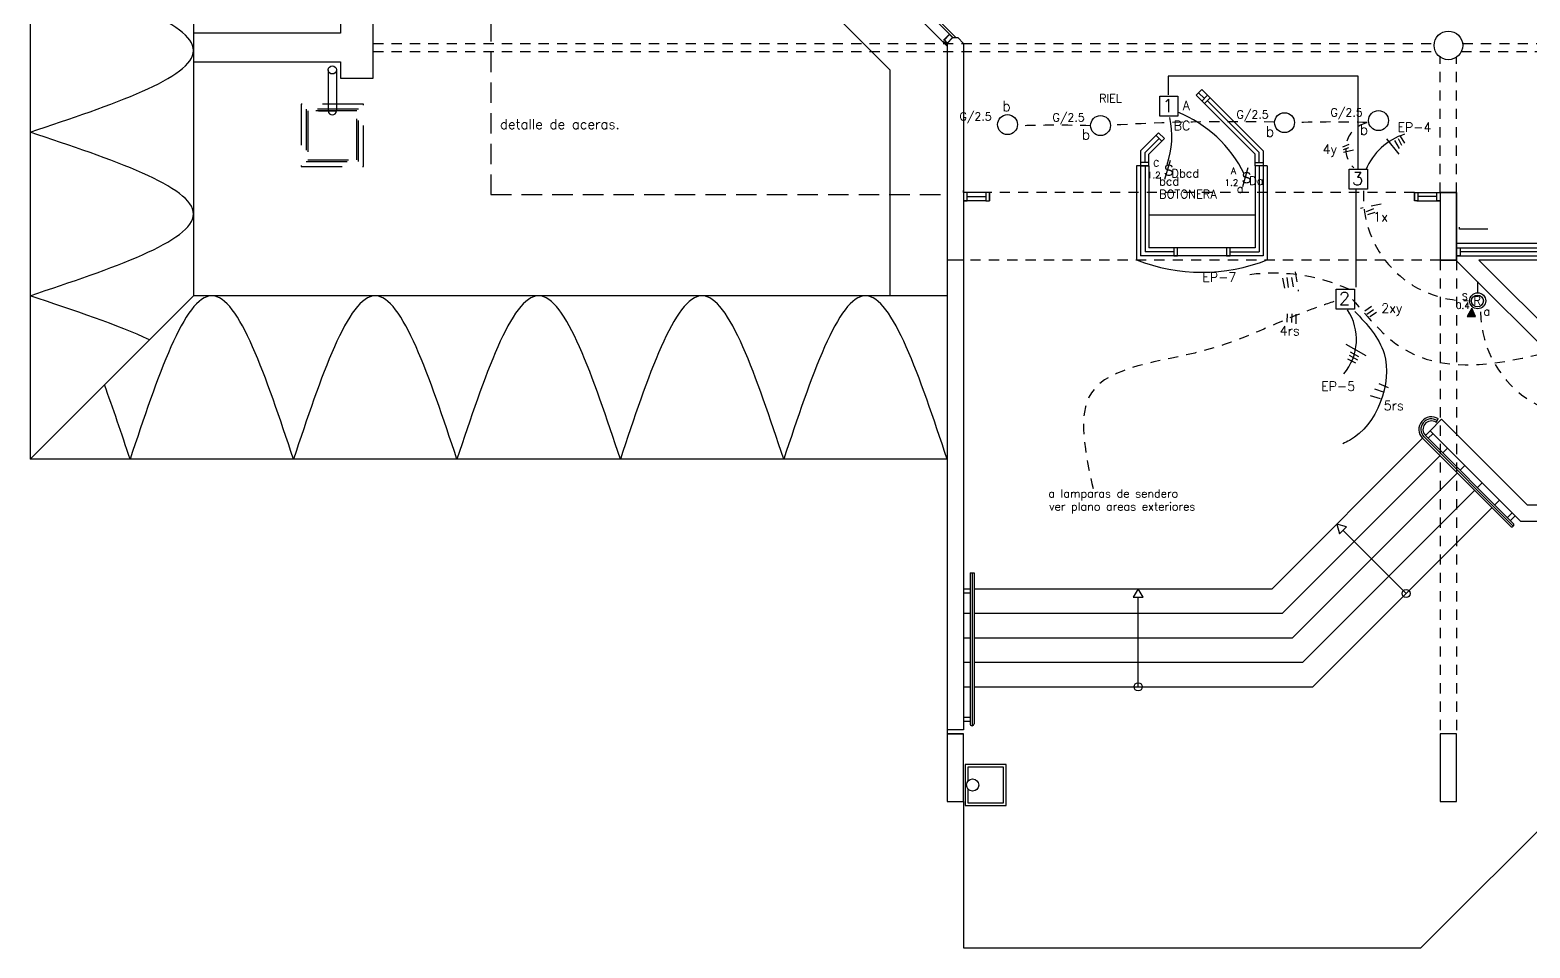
# Model space of a CAD drawing. Extents: x 638.8 to 694.4, y 623.5 to 665.5.
# Drawn here: x 659.63 to 677.99, y 623.53 to 634.76 of the extents above; entities that cross this region are included whole.
import ezdxf

# ---------------------------------------------------------------- set-up
doc = ezdxf.new("R2010")
doc.units = 0
doc.header["$LTSCALE"] = 0.5
doc.header["$MEASUREMENT"] = 0
for name, pattern in [('DASHDOTX2', [2, 1, -0.5, 0, -0.5]), ('DASHED2', [0.375, 0.25, -0.125]), ('HIDDEN', [0.375, 0.25, -0.125]), ('HIDDEN2', [0.1875, 0.125, -0.0625]), ('PHANTOM2', [31.75, 15.875, -3.175, 3.175, -3.175, 3.175, -3.175])]:
    doc.linetypes.add(name, pattern=pattern)
for name, color, linetype in [('ALUMBRADO', 3, 'CONTINUOUS'), ('columnas', 5, 'CONTINUOUS'), ('escaleras', 1, 'CONTINUOUS'), ('LUCES', 170, 'CONTINUOUS'), ('METAL', 6, 'CONTINUOUS'), ('MUEBLES', 6, 'CONTINUOUS'), ('murosbajos', 1, 'CONTINUOUS'), ('paredes', 1, 'CONTINUOUS'), ('pisoplanta', 1, 'CONTINUOUS'), ('PROYECCIONES', 6, 'HIDDEN'), ('talud', 5, 'CONTINUOUS'), ('texturas', 6, 'CONTINUOUS'), ('TOMAS', 4, 'HIDDEN2'), ('TUBERIA', 3, 'DASHDOTX2'), ('tuberia_alumbrado', 3, 'DASHED2'), ('ventana', 6, 'CONTINUOUS'), ('ventanas', 6, 'CONTINUOUS'), ('vidrio', 6, 'CONTINUOUS')]:
    doc.layers.add(name, color=color, linetype=linetype)
doc.styles.add('romans', font='romans.shx')

msp = doc.modelspace()

# ---------------------------------------------------------------- linework, layer by layer
at = {"layer": 'ALUMBRADO', "linetype": 'Continuous'}
msp.add_line((677.35, 631.549), (677.35, 631.682), dxfattribs=at)
at = {"layer": 'ALUMBRADO', "color": 1}
for p, q in [((677.276, 631.357), (677.219, 631.253)), ((677.323, 631.253), (677.276, 631.357)), ((677.219, 631.253), (677.323, 631.253))]:
    msp.add_line(p, q, dxfattribs=at)
at = {"layer": 'ALUMBRADO'}
for points in [[(673.456, 633.947), (673.68, 633.947), (673.68, 633.703), (673.456, 633.703)], [(675.776, 633.054), (676, 633.054), (676, 632.81), (675.776, 632.81)], [(675.615, 631.588), (675.84, 631.588), (675.84, 631.344), (675.615, 631.344)]]:
    msp.add_lwpolyline(points, close=True, dxfattribs=at)
for centre, radius in [((674.984, 633.624), 0.122), ((676.134, 633.649), 0.122), ((671.594, 633.6), 0.122), ((672.732, 633.588), 0.122), ((677.348, 631.445), 0.098)]:
    msp.add_circle(centre, radius, dxfattribs=at)
at = {"layer": 'ALUMBRADO', "color": 1, "linetype": 'Continuous'}
msp.add_circle((677.345, 631.443), 0.073, dxfattribs=at)
at = {"layer": 'ALUMBRADO', "color": 1}
msp.add_solid([(677.219, 631.253), (677.276, 631.357), (677.323, 631.253)], dxfattribs=at)
at = {"layer": 'columnas'}
msp.add_lwpolyline([(661.63, 634.719), (661.63, 634.369), (663.43, 634.369), (663.43, 634.169), (663.83, 634.169), (663.83, 634.919), (663.43, 634.919), (663.43, 634.719), (661.63, 634.719)], dxfattribs=at)
at = {"layer": 'escaleras'}
for p, q in [((674.834, 627.924), (676.673, 629.763)), ((674.958, 627.624), (676.885, 629.551)), ((676.92, 629.586), (676.977, 629.643)), ((675.082, 627.324), (677.097, 629.339)), ((677.133, 629.374), (677.189, 629.431)), ((677.345, 629.162), (677.401, 629.219)), ((675.207, 627.024), (677.309, 629.127)), ((677.557, 628.95), (677.613, 629.007)), ((675.331, 626.724), (677.522, 628.915)), ((676.472, 627.865), (675.698, 628.64)), ((671.185, 627.924), (674.834, 627.924)), ((673.193, 626.724), (673.193, 627.819)), ((671.185, 627.624), (674.958, 627.624)), ((671.185, 627.324), (675.082, 627.324)), ((671.185, 627.024), (675.207, 627.024)), ((671.185, 626.724), (675.331, 626.724)), ((671.055, 625.323), (671.055, 623.53))]:
    msp.add_line(p, q, dxfattribs=at)
at = {"layer": 'escaleras', "color": 6}
for p, q in [((676.708, 629.799), (676.765, 629.855)), ((676.744, 629.763), (676.8, 629.82)), ((671.055, 627.624), (671.135, 627.624)), ((671.055, 627.324), (671.135, 627.324)), ((671.055, 627.024), (671.135, 627.024)), ((671.055, 626.724), (671.135, 626.724))]:
    msp.add_line(p, q, dxfattribs=at)
at = {"layer": 'escaleras'}
for points in [[(675.624, 628.714), (675.655, 628.597), (675.741, 628.682)], [(673.193, 627.924), (673.132, 627.819), (673.253, 627.819)]]:
    msp.add_lwpolyline(points, close=True, dxfattribs=at)
for centre in [(676.472, 627.865), (673.193, 626.724)]:
    msp.add_circle(centre, 0.05, dxfattribs=at)
at = {"layer": 'LUCES'}
for p, q in [((673.585, 633.161), (673.517, 632.929)), ((674.536, 633.07), (674.468, 632.838))]:
    msp.add_line(p, q, dxfattribs=at)
at = {"layer": 'METAL'}
msp.add_circle((671.167, 625.523), 0.075, dxfattribs=at)
at = {"layer": 'MUEBLES'}
for p, q in [((671.055, 632.769), (671.055, 632.794)), ((671.055, 632.769), (671.055, 632.794)), ((677.124, 632.321), (677.124, 632.346)), ((677.124, 632.321), (677.124, 632.346))]:
    msp.add_line(p, q, dxfattribs=at)
for points in [[(673.223, 633.094), (673.323, 633.094), (673.323, 633.138), (673.223, 633.138)], [(674.723, 633.094), (674.623, 633.094), (674.623, 633.138), (674.723, 633.138)], [(671.055, 632.769), (671.055, 632.669), (671.099, 632.669), (671.099, 632.769)], [(671.329, 632.769), (671.329, 632.669), (671.373, 632.669), (671.373, 632.769)], [(676.617, 632.769), (676.617, 632.669), (676.573, 632.669), (676.573, 632.769)], [(676.89, 632.769), (676.89, 632.669), (676.846, 632.669), (676.846, 632.769)], [(673.629, 632.094), (673.629, 631.994), (673.673, 631.994), (673.673, 632.094)], [(674.273, 632.094), (674.273, 631.994), (674.317, 631.994), (674.317, 632.094)], [(677.133, 632.094), (677.133, 631.994), (677.089, 631.994), (677.089, 632.094)]]:
    msp.add_lwpolyline(points, close=True, dxfattribs=at)
msp.add_arc((673.973, 634.003), 2.208, 248.7607, 291.2393, dxfattribs=at)
at = {"layer": 'murosbajos'}
for p, q in [((679.937, 632.144), (677.089, 632.144)), ((670.855, 631.944), (670.855, 626.198)), ((671.055, 631.969), (671.055, 626.198)), ((677.08, 631.944), (678.58, 630.444)), ((677.363, 631.944), (678.663, 630.644)), ((682.901, 631.944), (677.363, 631.944)), ((676.906, 629.997), (676.765, 629.855)), ((676.906, 629.997), (677.959, 628.944)), ((676.765, 629.855), (677.876, 628.744)), ((684.376, 628.944), (677.959, 628.944)), ((684.376, 628.744), (677.876, 628.744)), ((670.855, 626.148), (671.055, 626.148))]:
    msp.add_line(p, q, dxfattribs=at)
at = {"layer": 'murosbajos', "color": 6}
for p, q in [((676.839, 629.958), (676.866, 630)), ((676.673, 629.763), (677.748, 628.688)), ((676.691, 629.781), (677.784, 628.688)), ((676.708, 629.799), (677.784, 628.723)), ((677.713, 628.794), (677.77, 628.85)), ((677.748, 628.759), (677.805, 628.815)), ((671.135, 628.118), (671.185, 628.118)), ((671.135, 628.118), (671.135, 626.273)), ((671.16, 628.118), (671.16, 626.248)), ((671.185, 628.118), (671.185, 626.273)), ((671.055, 627.924), (671.135, 627.924)), ((671.055, 627.874), (671.135, 627.874)), ((671.135, 626.348), (671.055, 626.348)), ((671.135, 626.298), (671.055, 626.298))]:
    msp.add_line(p, q, dxfattribs=at)
for centre, radius, start, end in [((676.782, 629.872), 0.154, 56.6621, 225), ((676.782, 629.872), 0.129, 56.6621, 225), ((676.782, 629.872), 0.104, 56.6621, 225), ((677.766, 628.705), 0.025, 225, 45), ((671.16, 626.273), 0.025, 180, 0)]:
    msp.add_arc(centre, radius, start, end, dxfattribs=at)
at = {"layer": 'paredes'}
for p, q in [((670.855, 634.594), (670.926, 634.665)), ((670.926, 634.665), (670.984, 634.665)), ((671.055, 634.594), (670.984, 634.665)), ((670.855, 634.594), (670.855, 631.944)), ((671.055, 634.594), (671.055, 631.944)), ((676.89, 632.769), (677.09, 632.769)), ((676.89, 632.769), (676.89, 631.944)), ((677.09, 632.769), (677.09, 631.944)), ((671.055, 631.944), (670.855, 631.944)), ((677.089, 631.944), (676.89, 631.944)), ((671.055, 626.198), (670.855, 626.198))]:
    msp.add_line(p, q, dxfattribs=at)
at = {"layer": 'paredes', "color": 1}
msp.add_line((670.855, 626.198), (670.855, 626.148), dxfattribs=at)
at = {"layer": 'paredes'}
for points in [[(676.89, 631.944), (677.09, 631.944), (677.09, 632.769), (676.89, 632.769)], [(670.855, 625.323), (671.055, 625.323), (671.055, 626.148), (670.855, 626.148)], [(676.89, 625.323), (677.09, 625.323), (677.09, 626.148), (676.89, 626.148)]]:
    msp.add_lwpolyline(points, close=True, dxfattribs=at)
msp.add_circle((676.99, 634.569), 0.175, dxfattribs=at)
at = {"layer": 'pisoplanta', "color": 6}
msp.add_line((670.57, 635.056), (670.961, 634.665), dxfattribs=at)
at = {"layer": 'pisoplanta'}
for p, q in [((676.654, 623.53), (680.169, 627.044)), ((671.055, 623.53), (676.654, 623.53))]:
    msp.add_line(p, q, dxfattribs=at)
at = {"layer": 'PROYECCIONES', "color": 1, "ltscale": 2}
for p, q in [((665.272, 654.365), (665.272, 632.744)), ((665.272, 632.744), (670.855, 632.744))]:
    msp.add_line(p, q, dxfattribs=at)
at = {"layer": 'PROYECCIONES'}
for p, q in [((663.83, 634.594), (676.817, 634.594)), ((663.83, 634.494), (676.832, 634.494)), ((677.148, 634.494), (684.97, 634.494)), ((677.163, 634.594), (684.97, 634.594)), ((676.89, 632.769), (676.89, 634.426)), ((677.09, 632.769), (677.09, 634.426)), ((676.573, 632.769), (671.373, 632.769)), ((676.89, 631.944), (671.055, 631.944)), ((676.89, 631.944), (676.89, 626.148)), ((677.09, 631.944), (677.09, 626.148))]:
    msp.add_line(p, q, dxfattribs=at)
at = {"layer": 'talud'}
for p, q in [((659.63, 656.64), (659.63, 629.507)), ((661.63, 654.64), (661.63, 631.507)), ((661.63, 631.507), (659.63, 629.507)), ((670.855, 631.507), (661.63, 631.507)), ((670.855, 629.507), (659.63, 629.507))]:
    msp.add_line(p, q, dxfattribs=at)
at = {"layer": 'texturas', "color": 1}
for p, q in [((667.205, 637.219), (670.155, 634.269)), ((670.155, 634.269), (670.155, 631.507))]:
    msp.add_line(p, q, dxfattribs=at)
at = {"layer": 'texturas'}
for points in [[(659.63, 633.507), (661.63, 634.507), (659.63, 635.507)], [(659.63, 631.507), (661.63, 632.507), (659.63, 633.507)], [(662.855, 629.507), (661.855, 631.507), (660.855, 629.507)], [(664.855, 629.507), (663.855, 631.507), (662.855, 629.507)], [(666.855, 629.507), (665.855, 631.507), (664.855, 629.507)], [(668.855, 629.507), (667.855, 631.507), (666.855, 629.507)], [(670.855, 629.507), (669.855, 631.507), (668.855, 629.507)]]:
    msp.add_spline(points, degree=3, dxfattribs=at)
for points in [[(661.091, 630.968), (660.708, 631.147), (660.169, 631.327), (659.63, 631.507)], [(660.855, 629.507), (660.75, 629.821), (660.646, 630.135), (660.541, 630.418)]]:
    msp.add_open_spline(points, degree=3, dxfattribs=at)
at = {"layer": 'TUBERIA', "color": 1}
for p, q in [((663.28, 634.269), (663.28, 633.769)), ((663.38, 634.269), (663.38, 633.769)), ((663.162, 633.769), (663.38, 633.769))]:
    msp.add_line(p, q, dxfattribs=at)
for points in [[(663.71, 633.849), (662.95, 633.849), (662.95, 633.089), (663.71, 633.089)], [(663.65, 633.789), (663.01, 633.789), (663.01, 633.149), (663.65, 633.149)], [(663.63, 633.769), (663.03, 633.769), (663.03, 633.169), (663.63, 633.169)]]:
    msp.add_lwpolyline(points, close=True, dxfattribs=at)
at = {"layer": 'TUBERIA', "color": 1, "linetype": 'Continuous'}
msp.add_circle((663.33, 634.269), 0.05, dxfattribs=at)
msp.add_arc((663.33, 633.769), 0.05, 180, 0, dxfattribs=at)
at = {"layer": 'tuberia_alumbrado', "color": 4, "linetype": 'Continuous'}
for p, q in [((675.886, 634.194), (673.56, 634.194)), ((673.56, 634.194), (673.56, 633.966)), ((675.886, 633.055), (675.886, 634.194))]:
    msp.add_line(p, q, dxfattribs=at)
at = {"layer": 'tuberia_alumbrado', "color": 5, "linetype": 'Continuous'}
for p, q in [((676.234, 633.425), (676.382, 633.239)), ((676.33, 633.406), (676.388, 633.309)), ((676.375, 633.431), (676.414, 633.348)), ((676.401, 633.457), (676.452, 633.373)), ((675.736, 630.916), (675.979, 630.775)), ((675.787, 630.82), (675.889, 630.763)), ((675.755, 630.737), (675.851, 630.686)), ((675.774, 630.782), (675.877, 630.724))]:
    msp.add_line(p, q, dxfattribs=at)
at = {"layer": 'tuberia_alumbrado'}
for p, q in [((675.829, 633.286), (675.657, 633.245)), ((675.773, 633.356), (675.692, 633.326)), ((675.768, 633.316), (675.703, 633.291)), ((676.165, 632.628), (675.912, 632.573)), ((676.074, 632.568), (675.983, 632.532)), ((676.089, 632.527), (675.998, 632.497)), ((674.96, 631.723), (674.983, 631.601)), ((675.014, 631.731), (675.029, 631.608)), ((675.068, 631.731), (675.091, 631.616)), ((675.114, 631.8), (675.152, 631.562)), ((676.049, 631.374), (675.968, 631.318)), ((675.017, 631.286), (675.012, 631.185)), ((675.073, 631.286), (675.068, 631.18)), ((675.124, 631.281), (675.124, 631.164)), ((676.074, 631.333), (675.993, 631.278)), ((676.11, 631.303), (676.029, 631.247)), ((676.138, 630.433), (676.296, 630.37)), ((676.033, 630.286), (676.202, 630.234)), ((676.086, 630.37), (676.254, 630.307))]:
    msp.add_line(p, q, dxfattribs=at)
at = {"layer": 'tuberia_alumbrado', "color": 4, "linetype": 'PHANTOM2'}
msp.add_line((675.855, 632.81), (675.855, 631.61), dxfattribs=at)
at = {"layer": 'tuberia_alumbrado', "color": 4, "linetype": 'Continuous'}
for centre, radius, start, end in [((673.107, 632.32), 1.541, 26.04, 68.2788), ((672.548, 633.458), 1.057, 340.9943, 12.4971)]:
    msp.add_arc(centre, radius, start, end, dxfattribs=at)
at = {"layer": 'tuberia_alumbrado'}
for centre, radius, start, end in [((672.197, 618.369), 15.223, 88.4484, 91.8003), ((674.331, 608.918), 24.718, 88.7703, 93.4235), ((675.584, 618.409), 15.223, 88.4484, 91.8003), ((676.056, 633.303), 0.323, 100.5299, 226.2334), ((677.222, 632.719), 1.273, 176.8615, 270.6526), ((674.849, 629.521), 2.262, 65.6674, 99.6809), ((678.683, 631.321), 1.299, 180.4663, 298.6388)]:
    msp.add_arc(centre, radius, start, end, dxfattribs=at)
at = {"layer": 'tuberia_alumbrado', "color": 5, "linetype": 'Continuous'}
for centre, radius, start, end in [((676.674, 632.766), 0.749, 107.0992, 158.0204), ((675.213, 630.972), 0.651, 319.728, 33.6995)]:
    msp.add_arc(centre, radius, start, end, dxfattribs=at)
at = {"layer": 'tuberia_alumbrado'}
for points in [[(675.817, 631.463), (676.431, 630.863), (679.167, 631.09), (682.943, 631.637), (685.371, 632.557), (685.811, 633.57)], [(675.589, 631.436), (675.278, 631.327), (673.983, 630.831), (672.62, 630.318), (672.646, 629.125)]]:
    msp.add_spline(points, degree=3, dxfattribs=at)
at = {"layer": 'tuberia_alumbrado', "linetype": 'Continuous'}
msp.add_spline([(675.844, 631.315), (676.202, 630.8), (675.781, 629.738), (675.697, 629.696)], degree=3, dxfattribs=at)
at = {"layer": 'ventana'}
for p, q in [((673.902, 633.959), (673.973, 634.03)), ((674.623, 633.238), (673.902, 633.959)), ((674.004, 633.919), (673.933, 633.99)), ((674.723, 633.28), (673.973, 634.03)), ((673.973, 633.888), (674.043, 633.959)), ((674.004, 633.857), (674.074, 633.928)), ((673.223, 633.28), (673.442, 633.499)), ((673.323, 633.238), (673.513, 633.429)), ((673.482, 633.398), (673.411, 633.468)), ((673.513, 633.429), (673.442, 633.499)), ((673.223, 633.28), (673.223, 631.994)), ((673.323, 633.138), (673.323, 633.238)), ((674.623, 633.138), (674.623, 633.238)), ((674.723, 633.28), (674.723, 631.994)), ((673.173, 633.094), (673.173, 631.944)), ((673.323, 633.094), (673.173, 633.094)), ((673.323, 633.094), (673.323, 632.094)), ((674.623, 633.094), (674.623, 632.094)), ((674.773, 633.094), (674.623, 633.094)), ((674.773, 633.094), (674.773, 631.944)), ((671.402, 632.769), (671.055, 632.769)), ((671.329, 632.669), (671.055, 632.669)), ((671.373, 632.769), (671.373, 632.669)), ((676.573, 632.769), (676.573, 632.669)), ((676.602, 632.669), (676.89, 632.669)), ((676.617, 632.769), (676.846, 632.769)), ((674.623, 632.494), (673.323, 632.494)), ((677.471, 632.321), (677.124, 632.321)), ((674.623, 632.094), (673.323, 632.094)), ((677.089, 632.094), (679.937, 632.094)), ((674.723, 631.994), (673.223, 631.994)), ((677.089, 631.994), (679.937, 631.994))]:
    msp.add_line(p, q, dxfattribs=at)
at = {"layer": 'ventana', "color": 6}
for p, q in [((674.673, 633.259), (674.039, 633.893)), ((673.279, 633.259), (673.449, 633.43)), ((673.279, 633.138), (673.279, 633.259)), ((674.673, 633.138), (674.673, 633.259)), ((673.279, 633.094), (673.279, 632.044)), ((674.673, 633.094), (674.673, 632.044)), ((673.635, 632.044), (673.279, 632.044)), ((674.317, 632.044), (674.673, 632.044)), ((679.893, 632.044), (677.133, 632.044))]:
    msp.add_line(p, q, dxfattribs=at)
at = {"layer": 'ventana', "color": 1}
for p, q in [((671.099, 632.719), (671.329, 632.719)), ((676.846, 632.719), (676.617, 632.719))]:
    msp.add_line(p, q, dxfattribs=at)
at = {"layer": 'ventanas'}
msp.add_line((670.926, 634.665), (668.03, 637.561), dxfattribs=at)
at = {"layer": 'ventanas', "color": 6}
msp.add_lwpolyline([(671.076, 625.773), (671.076, 625.273), (671.576, 625.273), (671.576, 625.773)], close=True, dxfattribs=at)
msp.add_lwpolyline([(671.106, 625.479), (671.106, 625.303), (671.546, 625.303), (671.546, 625.743), (671.106, 625.743), (671.106, 625.566)], dxfattribs=at)
at = {"layer": 'vidrio', "color": 6}
for p, q in [((667.905, 637.509), (670.855, 634.559)), ((670.821, 634.61), (670.826, 634.615))]:
    msp.add_line(p, q, dxfattribs=at)
at = {"layer": 'vidrio', "color": 1, "linetype": 'Continuous'}
for p, q in [((670.885, 634.706), (670.815, 634.636)), ((670.884, 634.701), (670.821, 634.638)), ((670.858, 634.602), (670.921, 634.665)), ((670.859, 634.599), (670.926, 634.665)), ((670.926, 634.665), (670.885, 634.706)), ((670.921, 634.665), (670.885, 634.701)), ((670.801, 634.621), (670.797, 634.618)), ((670.797, 634.617), (670.837, 634.577)), ((670.801, 634.618), (670.802, 634.619)), ((670.805, 634.613), (670.801, 634.617)), ((670.804, 634.619), (670.802, 634.621)), ((670.802, 634.619), (670.803, 634.618)), ((670.806, 634.615), (670.807, 634.614)), ((670.807, 634.614), (670.806, 634.613)), ((670.81, 634.613), (670.807, 634.615)), ((670.808, 634.611), (670.81, 634.612)), ((670.821, 634.597), (670.808, 634.61)), ((670.815, 634.635), (670.817, 634.633)), ((670.817, 634.634), (670.818, 634.635)), ((670.818, 634.634), (670.817, 634.634)), ((670.819, 634.635), (670.824, 634.631)), ((670.821, 634.637), (670.857, 634.602)), ((670.821, 634.629), (670.823, 634.627)), ((670.84, 634.615), (670.821, 634.597)), ((670.823, 634.629), (670.822, 634.63)), ((670.824, 634.63), (670.823, 634.629)), ((670.823, 634.595), (670.842, 634.613)), ((670.83, 634.588), (670.823, 634.595)), ((670.824, 634.627), (670.826, 634.628)), ((670.826, 634.628), (670.84, 634.615)), ((670.832, 634.59), (670.831, 634.588)), ((670.835, 634.588), (670.833, 634.59)), ((670.833, 634.587), (670.834, 634.588)), ((670.837, 634.581), (670.833, 634.586)), ((670.834, 634.588), (670.834, 634.587)), ((670.838, 634.583), (670.839, 634.582)), ((670.839, 634.582), (670.838, 634.581)), ((670.838, 634.577), (670.841, 634.581)), ((670.841, 634.582), (670.839, 634.584)), ((670.842, 634.613), (670.848, 634.607)), ((670.848, 634.606), (670.847, 634.604)), ((670.847, 634.603), (670.849, 634.601)), ((670.849, 634.603), (670.85, 634.604)), ((670.85, 634.602), (670.849, 634.603)), ((670.851, 634.604), (670.855, 634.599)), ((670.852, 634.597), (670.855, 634.595)), ((670.854, 634.597), (670.853, 634.598)), ((670.855, 634.598), (670.854, 634.597)), ((670.856, 634.595), (670.859, 634.599))]:
    msp.add_line(p, q, dxfattribs=at)
at = {"layer": 'vidrio', "linetype": 'Continuous'}
msp.add_line((670.842, 634.6), (670.836, 634.595), dxfattribs=at)
at = {"layer": 'vidrio', "color": 5, "linetype": 'Continuous', "extrusion": (0, 0, -1)}
msp.add_ellipse((670.921, 634.665), major_axis=(0, 0.00051), ratio=1, start_param=0.785398, end_param=2.356194, dxfattribs=at)
at = {"layer": 'vidrio', "color": 1, "linetype": 'Continuous', "extrusion": (0, 0, -1)}
for centre, major_axis, start_param, end_param in [((670.797, 634.617), (0.000638, 0), 2.356194, 3.926991), ((670.801, 634.621), (0.000638, 0), 3.926991, 5.497787), ((670.801, 634.618), (0.000638, 0), 2.356194, 3.926991), ((670.803, 634.619), (0, 0.000638), 2.356194, 3.926991), ((670.803, 634.619), (0.000638, 0), -0.785398, 0.785398), ((670.806, 634.613), (0, 0.000638), 2.356194, 3.926991), ((670.807, 634.615), (0.000638, 0), 3.926991, 5.497787), ((670.807, 634.615), (0.000638, 0), 2.356194, 3.926991), ((670.809, 634.61), (0.000638, 0), 2.356194, 3.926991), ((670.809, 634.613), (0.000638, 0), -0.785398, 0.785398), ((670.816, 634.635), (0.000638, 0), 2.356194, 3.926991), ((670.818, 634.633), (0, 0.000638), 2.356194, 3.926991), ((670.819, 634.635), (0, 0.000638), 5.497787, 7.068583), ((670.818, 634.633), (0.000638, 0), -0.785398, 0.785398), ((670.822, 634.638), (0, 0.00051), 3.926991, 5.497787), ((670.821, 634.629), (0.000638, 0), 2.356194, 3.926991), ((670.821, 634.629), (0.000638, 0), 3.926991, 5.497787), ((670.824, 634.627), (0, 0.000638), 2.356194, 3.926991), ((670.823, 634.63), (0.000638, 0), -0.785398, 0.785398), ((670.826, 634.628), (0.000638, 0), 3.926991, 5.497787), ((670.83, 634.589), (0, 0.000638), 2.356194, 3.926991), ((670.833, 634.589), (0.000638, 0), 3.926991, 5.497787), ((670.833, 634.586), (0.000638, 0), 2.356194, 3.926991), ((670.835, 634.587), (0, 0.000638), 2.356194, 3.926991), ((670.835, 634.587), (0.000638, 0), -0.785398, 0.785398), ((670.838, 634.582), (0, 0.000638), 2.356194, 3.926991), ((670.837, 634.578), (0, 0.000638), 2.356194, 3.926991), ((670.839, 634.583), (0.000638, 0), 2.356194, 3.926991), ((670.839, 634.583), (0.000638, 0), 3.926991, 5.497787), ((670.841, 634.581), (0.000638, 0), -0.785398, 0.785398), ((670.847, 634.604), (0.000638, 0), 2.356194, 3.926991), ((670.848, 634.606), (0.000638, 0), -0.785398, 0.785398), ((670.849, 634.601), (0, 0.000638), 2.356194, 3.926991), ((670.85, 634.603), (0, 0.000638), 5.497787, 7.068583), ((670.849, 634.601), (0.000638, 0), -0.785398, 0.785398), ((670.853, 634.598), (0.000638, 0), 3.926991, 5.497787), ((670.853, 634.598), (0.000638, 0), 2.356194, 3.926991), ((670.855, 634.596), (0, 0.000638), 2.356194, 3.926991), ((670.858, 634.602), (0, 0.00051), 2.356194, 3.926991)]:
    msp.add_ellipse(centre, major_axis=major_axis, ratio=1, start_param=start_param, end_param=end_param, dxfattribs=at)

# ---------------------------------------------------------------- texts
at = {"layer": 'ALUMBRADO', "color": 1, "style": 'romans'}
for s, height, p in [('RIEL', 0.0987, (672.716, 633.872)), ('G/2.5', 0.0987, (671.007, 633.651)), ('b', 0.128, (671.529, 633.764)), ('G/2.5', 0.0987, (672.145, 633.639)), ('1', 0.158, (673.49, 633.754)), ('A', 0.114, (673.737, 633.778)), ('G/2.5', 0.0987, (674.397, 633.675)), ('G/2.5', 0.0987, (675.547, 633.7)), (' detalle de aceras.', 0.12, (665.3, 633.545)), ('BC', 0.1139, (673.626, 633.531)), ('b', 0.128, (674.754, 633.452)), ('b', 0.128, (675.904, 633.476)), ('b', 0.128, (672.502, 633.416)), ('4y', 0.1139, (675.452, 633.243)), ('1.2', 0.0789, (673.299, 632.943)), ('C', 0.0789, (673.378, 633.086)), ('Dbcd', 0.1023, (673.601, 632.953)), ('A', 0.0789, (674.329, 632.995)), ('bcd', 0.1023, (673.449, 632.856)), ('1.2', 0.0789, (674.25, 632.851)), ('a', 0.102, (674.4, 632.765)), ('Da', 0.1023, (674.552, 632.862)), ('BOTONERA', 0.1023, (673.449, 632.698)), ('1x', 0.1139, (676.07, 632.416)), ('2', 0.158, (675.65, 631.394)), ('S', 0.0789, (677.158, 631.455)), ('2xy', 0.1139, (676.168, 631.298)), ('0.4', 0.0789, (677.082, 631.346)), ('R', 0.102, (677.297, 631.397)), ('a', 0.102, (677.419, 631.265)), ('4rs', 0.1139, (674.925, 631.022)), ('5rs', 0.1139, (676.198, 630.107)), ('a lamparas de sendero', 0.1, (672.093, 629.038)), ('ver plano areas exteriores', 0.1, (672.101, 628.879))]:
    msp.add_text(s, height=height, dxfattribs=at).set_placement(p)
at = {"layer": 'ALUMBRADO', "color": 3, "style": 'romans'}
msp.add_text('3', height=0.158, dxfattribs=at).set_placement((675.81, 632.861))
at = {"layer": 'LUCES'}
for p in [(673.506, 632.974), (674.458, 632.883)]:
    msp.add_text('S', height=0.136, dxfattribs=at).set_placement(p)
at = {"layer": 'TOMAS', "color": 1, "style": 'romans'}
for s, p in [('EP-4', (676.367, 633.512)), ('EP-7', (673.979, 631.678)), ('EP-5', (675.433, 630.344))]:
    msp.add_text(s, height=0.1125, dxfattribs=at).set_placement(p)

doc.saveas('drawing.dxf')
